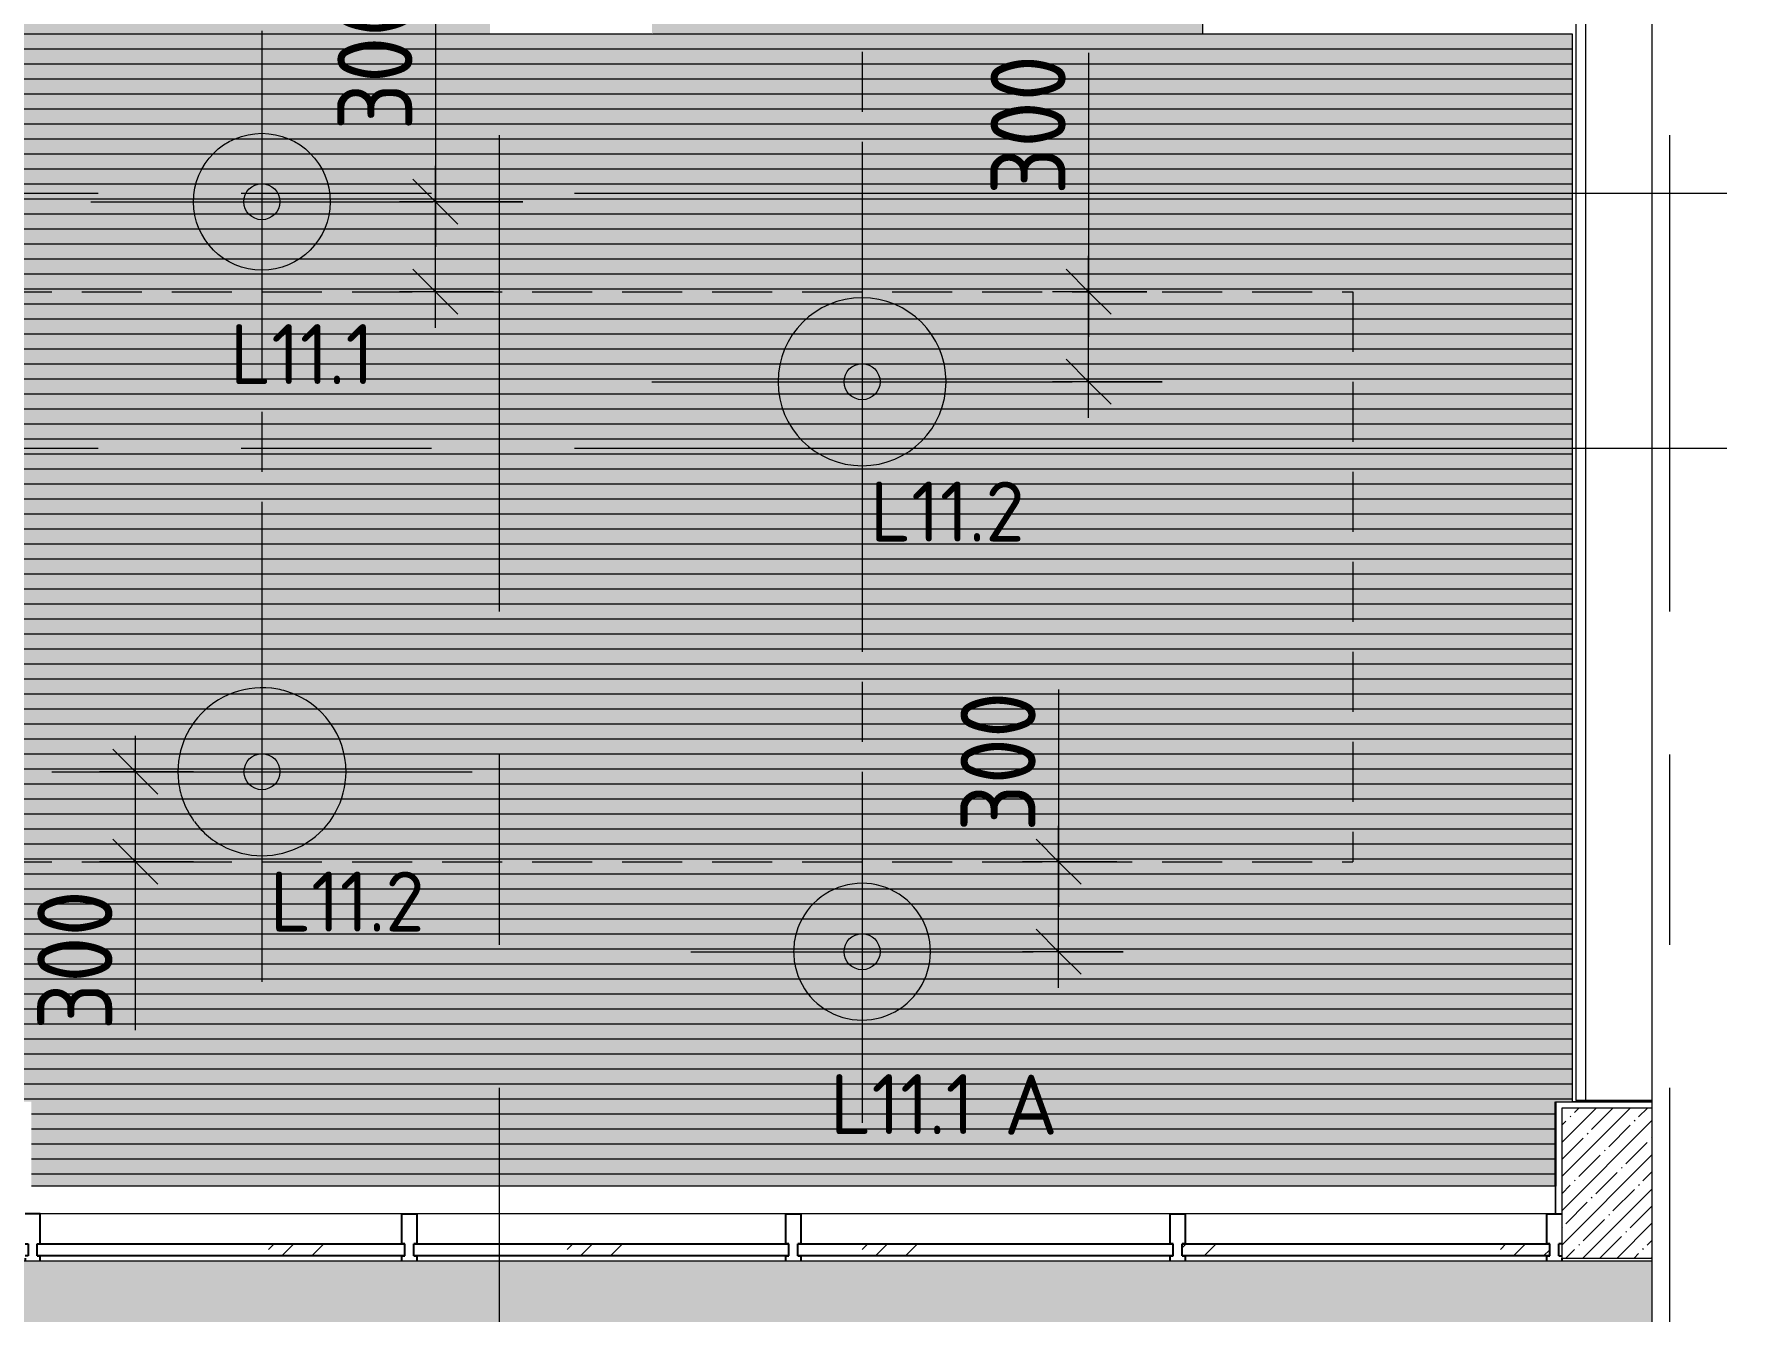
# Model space of a CAD drawing. Header units: millimetres. Extents: x 35224 to 234359, y -8553 to 29000.
# Drawn here: x 79110 to 84830, y 18421 to 22679 of the extents above; entities that cross this region are included whole.
import ezdxf

# ---------------------------------------------------------------- set-up
doc = ezdxf.new("R2010")
doc.units = ezdxf.units.MM
doc.linetypes.add('ADSK_Штрих_ш2 п1', pattern=[300, 200, -100])
doc.linetypes.add('Осевая', pattern=[3175, 635, -476.25, 1587.5, -476.25])
for name, color, linetype, lineweight in [('A-ANNO-DIMS', 7, 'Continuous', 9), ('A-ANNO-DIMS-100', 7, 'Continuous', 9), ('A-CLNG-PATT', 7, 'Continuous', 9), ('A-DETL', 7, 'Continuous', 9), ('A-DETL-1', 7, 'ADSK_Штрих_ш2 п1', 9), ('A-DETL-GENF', 7, 'Continuous', 9), ('A-GENM', 7, 'Continuous', 9), ('A-GLAZ-CURT', 7, 'Continuous', 9), ('A-GLAZ-CURT-1', 7, 'Continuous', 25), ('A-GLAZ-CWMG', 7, 'Continuous', 9), ('A-GLAZ-CWMG-1', 7, 'Continuous', 25), ('E-LITE-EQPM-IDEN', 7, 'Continuous', 9), ('I-WALL', 7, 'Continuous', 9), ('S-COLS', 7, 'Continuous', 9), ('Оси', 7, 'Continuous', 9), ('Оси-2', 7, 'Осевая', 9)]:
    doc.layers.add(name, color=color, linetype=linetype, lineweight=lineweight)
for name, color, linetype, lineweight, true_color in [('A-CLNG-1', 7, 'Continuous', 9, 0xc0c0c0), ('A-DETL-GENF-1', 7, 'Continuous', 9, 0xfafafa), ('A-WALL-FNSH-1', 7, 'Continuous', 13, 0x3c3c3c), ('E-LITE-EQPM-1', 1, 'Continuous', 9, 0xff0000), ('G-ANNO-TEXT-1', 1, 'Continuous', 9, 0xff0000)]:
    doc.layers.add(name, color=color, linetype=linetype, lineweight=lineweight, true_color=true_color)
doc.layers.add('A-CLNG-PATT-1', color=7, linetype='Continuous', lineweight=9, transparency=1)
doc.styles.add('GOST Common', font='GOST_Common.ttf', dxfattribs={"height": 200})
doc.styles.add('ISOCPEUR', font='isocpeur.ttf', dxfattribs={"width": 0.9, "height": 250})
doc.styles.add('ISOCPEUR_1', font='isocpeur.ttf', dxfattribs={"height": 200})
doc.dimstyles.new('ISO-2_5_0_9К_БОЛЬШОЙ_1', dxfattribs={"dimscale": 304.8, "dimtxt": 248.995294, "dimasz": 0.492126, "dimexe": 0.393701, "dimexo": 0.984252, "dimgap": 0, "dimtad": 1, "dimdec": 0, "dimrnd": 10, "dimzin": 0, "dimdsep": 46, "dimtxsty": 'ISOCPEUR', "dimblk1": 'OBLIQUE', "dimblk2": 'OBLIQUE', "dimsah": 1, "dimcen": 0.09, "dimdle": 0.393701, "dimazin": 0, "dimtfac": 1, "dimtdec": 4, "dimtix": 1, "dimtmove": 1, "dimatfit": 3, "dimfxl": 1, "dimtvp": 1, "dimtolj": 1, "dimtzin": 0, "dimarcsym": 2})

# ---------------------------------------------------------------- blocks, each defined once
blk = doc.blocks.new('Gfhfgtnyfz rhsirf 4 - Gfhfgtnyfz rhsirf 3-20044728-План расстановки осветительного оборудования 3 этажа в осях 12-23')
at = {"layer": 'A-GENM'}
for p, q in [((84247.1, 27051.6), (84247.1, 19125)), ((84247.1, 27051.6), (84248.1, 27051.6)), ((84248.1, 27051.6), (84279.6, 27051.6)), ((84279.6, 27051.6), (84500.7, 27051.6)), ((84279.6, 27051.6), (84279.6, 19125)), ((84248.1, 19125), (84247.1, 19125)), ((84279.6, 19125), (84248.1, 19125)), ((84500.7, 19125), (84279.6, 19125))]:
    blk.add_line(p, q, dxfattribs=at)
blk = doc.blocks.new('BSC_Колонна _Прямоугольная - 500х500-V31-План расстановки осветительного оборудования 3 этажа в осях 12-23')
at = {"layer": 'S-COLS'}
h = blk.add_hatch(dxfattribs=at)
h.set_pattern_fill('FP_24', color=256, style=0, pattern_type=2)
h.set_pattern_definition([(45, (-84450, -18850), (-57.02463, 57.02463), []), (45, (-84392.975, -18850), (-57.02463, 57.02463), [100.806, -20.161, 3.353, -16.808])])
h.paths.add_polyline_path([(-250, -250), (50.7, -250), (50.7, 250), (-250, 250), (-250, -115.6)])
for p, q in [((50.7, 250), (-250, 250)), ((-250, 250), (-250, -250)), ((-250, -250), (50.7, -250))]:
    blk.add_line(p, q, dxfattribs=at)
blk = doc.blocks.new('Системная панель - Стекло - 40мм-23618921-План расстановки осветительного оборудования 3 этажа в осях 12-23')
at = {"layer": 'A-GLAZ-CURT'}
h = blk.add_hatch(dxfattribs=at)
h.set_pattern_fill('FP_32', color=256, style=0, pattern_type=2)
h.set_pattern_definition([(45, (-79832.5, -18507), (-282.8427, 282.8427), [200, -600]), (45, (-80032.5, -18607), (-282.8427, 282.8427), [600, -200]), (45, (-79632.5, -18707), (-282.8427, 282.8427), [200, -600])])
h.paths.add_polyline_path([(612.5, 0), (612.5, 40), (-612.5, 40), (-612.5, 0)])
at = {"layer": 'A-GLAZ-CURT-1'}
for p, q in [((-612.5, 40), (612.5, 40)), ((-612.5, 0), (-612.5, 40)), ((612.5, 0), (612.5, 40)), ((612.5, 0), (-612.5, 0))]:
    blk.add_line(p, q, dxfattribs=at)
blk = doc.blocks.new('Прямоугольный импост - Импост структурный с накладкой - 160мм-23562040-План расстановки осветительного оборудования 3 этажа в осях 12-23')
at = {"layer": 'A-GLAZ-CWMG'}
blk.add_line((80335, 18747), (79130, 18747), dxfattribs=at)
blk = doc.blocks.new('Прямоугольный импост - Импост структурный с накладкой - 160мм-23618922-План расстановки осветительного оборудования 3 этажа в осях 12-23')
at = {"layer": 'A-GLAZ-CWMG-1'}
for p, q in [((-50, 17), (-50, 0)), ((-50, 0), (-40, 0)), ((-40, 0), (-40, -40)), ((-10, 0), (0, 0)), ((-10, 0), (-10, -40)), ((0, 7), (0, 17)), ((-40, -40), (-50, -40)), ((-50, -40), (-50, -140)), ((0, -40), (-10, -40)), ((-50, -140), (0, -140))]:
    blk.add_line(p, q, dxfattribs=at)
blk = doc.blocks.new('Прямоугольный импост - Импост структурный с накладкой - 160мм-23618923-План расстановки осветительного оборудования 3 этажа в осях 12-23')
at = {"layer": 'A-GLAZ-CWMG-1'}
for p, q in [((-50, 17), (-50, 0)), ((-40, 0), (-50, 0)), ((-40, 0), (-40, -40)), ((-10, -40), (-10, 0)), ((-10, 0), (0, 0)), ((0, 7), (0, 17)), ((-40, -40), (-50, -40)), ((-50, -40), (-50, -140)), ((0, -40), (-10, -40)), ((-50, -140), (0, -140))]:
    blk.add_line(p, q, dxfattribs=at)
blk = doc.blocks.new('Системная панель - Стекло - 40мм-V34-План расстановки осветительного оборудования 3 этажа в осях 12-23')
at = {"layer": 'A-GLAZ-CURT'}
h = blk.add_hatch(dxfattribs=at)
h.set_pattern_fill('FP_33', color=256, style=0, pattern_type=2)
h.set_pattern_definition([(45, (-83647.5, -18507), (-282.8427, 282.8427), [200, -600]), (45, (-83847.5, -18607), (-282.8427, 282.8427), [600, -200]), (45, (-83447.5, -18707), (-282.8427, 282.8427), [200, -600])])
h.paths.add_polyline_path([(612.5, 0), (612.5, 40), (-612.5, 40), (-612.5, 0)])
at = {"layer": 'A-GLAZ-CURT-1'}
for p, q in [((-612.5, 40), (612.5, 40)), ((-612.5, 0), (-612.5, 40)), ((612.5, 0), (612.5, 40)), ((612.5, 0), (-612.5, 0))]:
    blk.add_line(p, q, dxfattribs=at)
blk = doc.blocks.new('Прямоугольный импост - Импост структурный с накладкой - 160мм-23618920-План расстановки осветительного оборудования 3 этажа в осях 12-23')
at = {"layer": 'A-GLAZ-CWMG-1'}
for p, q in [((-25, 17), (-25, 0)), ((-25, 0), (-15, 0)), ((-15, 0), (-15, -40)), ((15, 0), (25, 0)), ((15, 0), (15, -40)), ((25, 0), (25, 17)), ((-15, -40), (-25, -40)), ((-25, -40), (-25, -140)), ((25, -40), (15, -40)), ((25, -140), (25, -40)), ((-25, -140), (25, -140))]:
    blk.add_line(p, q, dxfattribs=at)
blk = doc.blocks.new('Системная панель - Стекло - 40мм-23618924-План расстановки осветительного оборудования 3 этажа в осях 12-23')
at = {"layer": 'A-GLAZ-CURT'}
h = blk.add_hatch(dxfattribs=at)
h.set_pattern_fill('FP_37', color=256, style=0, pattern_type=2)
h.set_pattern_definition([(45, (-82380, -18507), (-282.8427, 282.8427), [200, -600]), (45, (-82580, -18607), (-282.8427, 282.8427), [600, -200]), (45, (-82180, -18707), (-282.8427, 282.8427), [200, -600])])
h.paths.add_polyline_path([(-625, 0), (625, 0), (625, 40), (-625, 40)])
at = {"layer": 'A-GLAZ-CURT-1'}
for p, q in [((-625, 40), (625, 40)), ((-625, 0), (-625, 40)), ((625, 0), (-625, 0)), ((625, 0), (625, 40))]:
    blk.add_line(p, q, dxfattribs=at)
blk = doc.blocks.new('Прямоугольный импост - Импост структурный с накладкой - 160мм-22751478-План расстановки осветительного оборудования 3 этажа в осях 12-23')
at = {"layer": 'A-GLAZ-CWMG'}
blk.add_line((82895, 18747), (81665, 18747), dxfattribs=at)
blk = doc.blocks.new('Системная панель - Стекло - 40мм-V41-План расстановки осветительного оборудования 3 этажа в осях 12-23')
at = {"layer": 'A-GLAZ-CURT'}
h = blk.add_hatch(dxfattribs=at)
h.set_pattern_fill('FP_38', color=256, style=0, pattern_type=2)
h.set_pattern_definition([(45, (-81100, -18507), (-282.8427, 282.8427), [200, -600]), (45, (-81300, -18607), (-282.8427, 282.8427), [600, -200]), (45, (-80900, -18707), (-282.8427, 282.8427), [200, -600])])
h.paths.add_polyline_path([(625, 0), (625, 40), (-625, 40), (-625, 0)])
at = {"layer": 'A-GLAZ-CURT-1'}
for p, q in [((-625, 40), (625, 40)), ((-625, 0), (-625, 40)), ((625, 0), (-625, 0)), ((625, 0), (625, 40))]:
    blk.add_line(p, q, dxfattribs=at)
blk = doc.blocks.new('BOLA Подвесной круглый светильник - Накладной точечный 2-V71-План расстановки осветительного оборудования 3 этажа в осях 12-23')
at = {"layer": 'A-DETL-GENF'}
for p, q in [((0, 570), (0, -570)), ((-570, 0), (520.3, 0)), ((521.3, 0), (570, 0))]:
    blk.add_line(p, q, dxfattribs=at)
for radius in [228, 60]:
    blk.add_circle((0, 0), radius, dxfattribs=at)
blk = doc.blocks.new('BOLA Подвесной круглый светильник - 560мм-V72-План расстановки осветительного оборудования 3 этажа в осях 12-23')
at = {"layer": 'A-DETL-GENF'}
for p, q in [((0, 700), (0, -700)), ((-700, 0), (280.3, 0)), ((281.3, 0), (700, 0))]:
    blk.add_line(p, q, dxfattribs=at)
blk.add_circle((0, 0), 60, dxfattribs=at)
blk.add_arc((0, 0), 280, 0.0853, 360, dxfattribs=at)
blk = doc.blocks.new('BOLA Подвесной круглый светильник - 560мм-V79-План расстановки осветительного оборудования 3 этажа в осях 12-23')
at = {"layer": 'A-DETL-GENF'}
for p, q in [((0, 700), (0, -700)), ((-700, 0), (-296.4, 0)), ((-295.4, 0), (-129.5, 0)), ((-128.5, 0), (700, 0))]:
    blk.add_line(p, q, dxfattribs=at)
blk.add_circle((0, 0), 60, dxfattribs=at)
for start, end in [(83.5138, 144), (72, 83.3258), (360, 72), (144, 158.4), (158.4, 187.2), (187.2, 201.6), (244.8, 360), (201.6, 216), (216.4304, 230.4), (230.4, 244.8)]:
    blk.add_arc((0, 0), 280, start, end, dxfattribs=at)
blk = doc.blocks.new('BOLA Подвесной круглый светильник - Накладной точечный 2-V80-План расстановки осветительного оборудования 3 этажа в осях 12-23')
at = {"layer": 'A-DETL-GENF'}
for p, q in [((0, 570), (0, -570)), ((-570, 0), (570, 0))]:
    blk.add_line(p, q, dxfattribs=at)
blk.add_circle((0, 0), 60, dxfattribs=at)
for start, end in [(130.9091, 163.6364), (360, 130.9091), (163.6364, 180), (180, 196.3636), (229.0909, 360), (196.3636, 229.0909)]:
    blk.add_arc((0, 0), 228, start, end, dxfattribs=at)
blk = doc.blocks.new('DET_L_Линия разрыва - М100-V97-План расстановки осветительного оборудования 3 этажа в осях 12-23')
at = {"layer": 'A-DETL-GENF'}
blk.add_line((24073, 0), (12339.9, 0), dxfattribs=at)
blk = doc.blocks.new('DIMBLOCK152-План расстановки осветительного оборудования 3 этажа в осях 12-23')
at = {"layer": 'A-ANNO-DIMS-100'}
for p, q in [((79447.3, 19801), (79447.3, 20341)), ((79641.2, 20221), (79327.3, 20221)), ((79447.3, 20221), (79641.2, 20221)), ((79447.3, 19933.4), (79447.3, 20071)), ((79641.2, 19921), (79327.3, 19921)), ((79447.3, 19359.4), (79447.3, 19933.4)), ((79447.3, 19921), (79641.2, 19921))]:
    blk.add_line(p, q, dxfattribs=at)
at = {"layer": 'A-ANNO-DIMS-100', "lineweight": 20}
for p, q in [((79447.3, 20221), (79372.3, 20296)), ((79447.3, 20221), (79522.3, 20146)), ((79447.3, 19921), (79372.3, 19996)), ((79447.3, 19921), (79522.3, 19846))]:
    blk.add_line(p, q, dxfattribs=at)
at = {"layer": 'A-ANNO-DIMS-100', "color": 0, "insert": (79120.7, 19359.4), "char_height": 250, "width": 568.858, "attachment_point": 1, "rotation": 90, "line_spacing_factor": 1.149209, "style": 'ISOCPEUR'}
blk.add_mtext('300', dxfattribs=at)
blk = doc.blocks.new('_Oblique')
at = {"color": 0, "linetype": 'ByBlock', "lineweight": -2}
blk.add_line((-0.5, -0.5), (0.5, 0.5), dxfattribs=at)
blk = doc.blocks.new('DIMBLOCK153-План расстановки осветительного оборудования 3 этажа в осях 12-23')
at = {"layer": 'A-ANNO-DIMS-100'}
for p, q in [((82523.5, 20494.8), (82523.5, 19920.8)), ((82523.5, 19501), (82523.5, 20041)), ((82717.4, 19921), (82403.5, 19921)), ((82523.5, 19921), (82717.4, 19921)), ((82523.5, 19920.8), (82523.5, 19771)), ((82738.6, 19621), (82403.5, 19621)), ((82523.5, 19621), (82738.6, 19621))]:
    blk.add_line(p, q, dxfattribs=at)
at = {"layer": 'A-ANNO-DIMS-100', "lineweight": 20}
for p, q in [((82523.5, 19921), (82448.5, 19996)), ((82523.5, 19921), (82598.5, 19846)), ((82523.5, 19621), (82448.5, 19696)), ((82523.5, 19621), (82598.5, 19546))]:
    blk.add_line(p, q, dxfattribs=at)
at = {"layer": 'A-ANNO-DIMS-100', "color": 0, "insert": (82196.9, 20020.8), "char_height": 250, "width": 568.858, "attachment_point": 1, "rotation": 90, "line_spacing_factor": 1.149209, "style": 'ISOCPEUR'}
blk.add_mtext('300', dxfattribs=at)
blk = doc.blocks.new('DIMBLOCK154-План расстановки осветительного оборудования 3 этажа в осях 12-23')
at = {"layer": 'A-ANNO-DIMS-100'}
for p, q in [((82623.5, 22617.4), (82623.5, 22043.3)), ((82623.5, 22043.3), (82623.5, 21671)), ((82623.5, 21401), (82623.5, 21941)), ((82817.4, 21821), (82503.5, 21821)), ((82623.5, 21821), (82817.4, 21821)), ((82868.6, 21521), (82503.5, 21521)), ((82623.5, 21521), (82868.6, 21521))]:
    blk.add_line(p, q, dxfattribs=at)
at = {"layer": 'A-ANNO-DIMS-100', "lineweight": 20}
for p, q in [((82623.5, 21821), (82548.5, 21896)), ((82623.5, 21821), (82698.5, 21746)), ((82623.5, 21521), (82548.5, 21596)), ((82623.5, 21521), (82698.5, 21446))]:
    blk.add_line(p, q, dxfattribs=at)
at = {"layer": 'A-ANNO-DIMS-100', "color": 0, "insert": (82296.9, 22143.3), "char_height": 250, "width": 568.858, "attachment_point": 1, "rotation": 90, "line_spacing_factor": 1.149209, "style": 'ISOCPEUR'}
blk.add_mtext('300', dxfattribs=at)
blk = doc.blocks.new('DIMBLOCK155-План расстановки осветительного оборудования 3 этажа в осях 12-23')
at = {"layer": 'A-ANNO-DIMS-100'}
for p, q in [((80447, 22832.7), (80447, 22258.7)), ((80447, 22258.7), (80447, 21971)), ((80447, 21701), (80447, 22241)), ((80738.6, 22121), (80327, 22121)), ((80447, 22121), (80738.6, 22121)), ((80641, 21821), (80327, 21821)), ((80447, 21821), (80641, 21821))]:
    blk.add_line(p, q, dxfattribs=at)
at = {"layer": 'A-ANNO-DIMS-100', "lineweight": 20}
for p, q in [((80447, 22121), (80372, 22196)), ((80447, 22121), (80522, 22046)), ((80447, 21821), (80372, 21896)), ((80447, 21821), (80522, 21746))]:
    blk.add_line(p, q, dxfattribs=at)
at = {"layer": 'A-ANNO-DIMS-100', "color": 0, "insert": (80120.4, 22358.7), "char_height": 250, "width": 568.858, "attachment_point": 1, "rotation": 90, "line_spacing_factor": 1.149209, "style": 'ISOCPEUR'}
blk.add_mtext('300', dxfattribs=at)

msp = doc.modelspace()

# ---------------------------------------------------------------- hatches: boundary and pattern name
at = {"layer": 'A-CLNG-PATT'}
h = msp.add_hatch(dxfattribs=at)
h.set_pattern_fill('FP_54', color=256, style=0, pattern_type=2)
h.set_pattern_definition([(180, (75779.226, 21830.566), (-6e-15, -50), [])])
h.paths.add_polyline_path([(83397.5, 11600), (83536, 11600), (83536, 11623.8), (83503.9, 11623.8), (83503.9, 12370.3), (84436, 12370.3), (84436, 12546), (84166.5, 12546), (84166.5, 12540), (84103.5, 12540), (84103.5, 12603), (84109.5, 12603), (84109.5, 12546), (84150, 12546), (84149.7, 12573.8), (84132, 12573.8), (84132.3, 13341.8), (84150, 13341.8), (84148.8, 13369.6), (84109.5, 13369.6), (84109.5, 13312.6), (84103.5, 13312.6), (84103.5, 13375.6), (84166.5, 13375.6), (84166.5, 13369.6), (84436, 13369.6), (84436, 15073.2), (84324.5, 15129), (84179, 15129), (84179, 15440), (79101, 15440), (79101, 15129), (78559, 15129), (78559, 15440), (74061, 15440), (74061, 15129), (73522, 15129), (73522, 15671), (73836, 15671), (73836, 18579), (73519, 18579), (73519, 19121), (74061, 19121), (74061, 18840), (78559, 18840), (78559, 19121), (79101, 19121), (79101, 18840), (84179, 18840), (84179, 19121), (84236, 19121), (84236, 22679), (83004, 22679), (83004, 26600), (81171, 26600), (81171, 26579), (80629, 26579), (80629, 26600), (77271, 26600), (77271, 26579), (76729, 26579), (76729, 26600), (74061, 26600), (74061, 26579), (73519, 26579), (73519, 26600), (70831, 26600), (70831, 26579), (70289, 26579), (70289, 26600), (66868.6, 26599.5), (66868.6, 13621), (68671, 13621), (68671, 11900), (70289, 11900), (70289, 12221), (70831, 12221), (70831, 11900), (73519, 11900), (73519, 12321), (79921, 12321), (79921, 12100), (79936, 12100), (79936, 11600), (81943.7, 11600)])
h.paths.add_polyline_path([(84150, 12609), (84231, 12609), (84231, 13306.6), (84150, 13306.6), (84150, 12686.7)])
h.paths.add_polyline_path([(84301, 12609), (84301, 13306.6), (84249, 13306.6), (84249, 12609)])
h.paths.add_polyline_path([(84319, 12609), (84371, 12609), (84371, 13306.6), (84319, 13306.6), (84319, 12686.7)])
h.paths.add_polyline_path([(84389, 12609), (84436, 12609), (84436, 13306.6), (84389, 13306.6), (84389, 12686.7)])
h.paths.add_polyline_path([(70290, 15130), (70290, 15670), (70830, 15670), (70830, 15130), (70313, 15130)])
h.paths.add_polyline_path([(70313, 20630), (70290, 20630), (70290, 21170), (70830, 21170), (70830, 20630)])
h.paths.add_polyline_path([(81170, 22680), (80630, 22680), (80630, 23220), (81170, 23220), (81170, 23054.3)])
h.paths.add_polyline_path([(77270, 22680), (76730, 22680), (76730, 23220), (77270, 23220), (77270, 23054.3)])
h.paths.add_polyline_path([(73520, 22680), (73520, 23220), (74060, 23220), (74060, 22680)])
h.paths.add_polyline_path([(70830, 22680), (70290, 22680), (70290, 23220), (70830, 23220)])
at = {"layer": 'A-CLNG-PATT-1'}
h = msp.add_hatch(color=256, dxfattribs=at)
h.paths.add_polyline_path([(83397.5, 11600), (83536, 11600), (83536, 11623.8), (83503.9, 11623.8), (83503.9, 12370.3), (84436, 12370.3), (84436, 12546), (84166.5, 12546), (84166.5, 12540), (84103.5, 12540), (84103.5, 12603), (84109.5, 12603), (84109.5, 12546), (84150, 12546), (84149.7, 12573.8), (84132, 12573.8), (84132.3, 13341.8), (84150, 13341.8), (84148.8, 13369.6), (84109.5, 13369.6), (84109.5, 13312.6), (84103.5, 13312.6), (84103.5, 13375.6), (84166.5, 13375.6), (84166.5, 13369.6), (84436, 13369.6), (84436, 15073.2), (84324.5, 15129), (84178, 15129), (84178, 15440), (79100, 15440), (79100, 15129), (78558, 15129), (78558, 15440), (74060, 15440), (74060, 15129), (73521, 15130), (73522, 15671), (73836, 15671.1), (73836, 18579), (73518, 18579.8), (73519, 19121), (74060, 19121), (74061, 18840), (78558, 18840.1), (78559, 19121), (79100, 19121), (79101, 18840), (84178, 18840), (84179, 19121), (84236, 19121), (84236, 22679), (83003, 22680), (83003, 26600), (81170, 26600), (81170, 26579), (80628, 26579), (80628, 26600), (77270, 26600), (77270, 26579), (76728, 26579), (76728, 26600), (74060, 26600), (74060, 26579), (73518, 26579), (73518, 26600), (70830, 26600), (70830, 26579), (70288, 26579), (70288, 26600), (66868.6, 26599.5), (66868.6, 13621), (68670, 13621), (68671, 11920), (70288, 11920), (70289, 12221), (70830, 12221), (70831, 11920), (73518, 11920), (73519, 12321), (79920, 12320), (79921, 12100), (79936, 12100), (79936, 11600), (81943.7, 11600)])
h.paths.add_polyline_path([(84150, 12609), (84231, 12609), (84231, 13306.6), (84150, 13306.6), (84150, 12686.7)])
h.paths.add_polyline_path([(84249, 12609), (84301, 12609), (84301, 13306.6), (84249, 13306.6), (84249, 12686.7)])
h.paths.add_polyline_path([(84319, 12609), (84371, 12609), (84371, 13306.6), (84319, 13306.6), (84319, 12686.7)])
h.paths.add_polyline_path([(84389, 12609), (84436, 12609), (84436, 13306.6), (84389, 13306.6), (84389, 12686.7)])
h.paths.add_polyline_path([(70290, 15130), (70289, 15130), (70290, 15670), (70829, 15668.9), (70829, 15130), (70313, 15130)])
h.paths.add_polyline_path([(70289, 20630), (70290, 21170), (70829, 21169.4), (70829, 20630), (70290, 20630)])
h.paths.add_polyline_path([(80630, 22680), (80629, 22680.2), (80630, 23220), (81169, 23220), (81169, 22680)])
h.paths.add_polyline_path([(76730, 22680), (76729, 22680), (76730, 23220), (77269, 23220), (77269, 22680)])
h.paths.add_polyline_path([(73520, 22680), (73519, 22680), (73520, 23220), (74059, 23220), (74059, 22680)])
h.paths.add_polyline_path([(70313, 22680), (70289, 22681.1), (70290, 23220), (70829, 23220), (70829, 22680)])
at = {"layer": 'A-DETL-GENF-1'}
h = msp.add_hatch(color=256, dxfattribs=at)
h.paths.add_polyline_path([(79036, -258), (84829.7, -258), (84829.7, 3300), (75858, 3300), (75858, -258), (76128.3, -258)])
h.paths.add_polyline_path([(41910, 15358), (41910, 23858), (38510, 23858), (38510, 23799.7), (38742.7, 23799.7), (38742.7, 15358), (41236.2, 15358)])
h.paths.add_polyline_path([(74674.5, 15650), (84500.7, 15650), (84500.7, 18590), (74040, 18590), (74040, 15650)])

# ---------------------------------------------------------------- linework, layer by layer
at = {"layer": 'A-CLNG-1'}
for p, q in [((83004, 22679), (83004, 26600)), ((84236, 22679), (83004, 22679)), ((84236, 19121), (84236, 22679)), ((84178, 18840), (84178, 19120.9)), ((84179, 18840), (79101, 18840))]:
    msp.add_line(p, q, dxfattribs=at)
at = {"layer": 'A-DETL'}
msp.add_line((84500.7, 18590), (74040, 18590), dxfattribs=at)
at = {"layer": 'A-DETL-1'}
for p, q in [((79868.6, 25621), (79868.6, 19921)), ((81868.6, 25621), (81868.6, 19921)), ((67869, 21821), (83504.1, 21821)), ((83504.1, 21821), (83504.1, 19921)), ((67869, 19921), (83504.1, 19921))]:
    msp.add_line(p, q, dxfattribs=at)
at = {"layer": 'A-WALL-FNSH-1'}
for p, q in [((84500.7, 19121), (84236, 19121)), ((84500.7, 19120), (84236, 19120)), ((84179, 18747), (84179, 18840)), ((84180, 18747), (84180, 18840)), ((84179, 18747), (84180, 18747))]:
    msp.add_line(p, q, dxfattribs=at)
at = {"layer": 'I-WALL'}
for p, q in [((81168.4, 22679), (80629, 22679)), ((81170, 22679), (81171, 22679)), ((84179, 19121), (84236, 19121)), ((84179, 18840), (84179, 19121)), ((84236, 19120), (84180, 19120)), ((84180, 19120), (84180, 18840)), ((84236, 19121), (84236, 19120)), ((84500.7, 19120), (84500.7, 19120)), ((84179, 18840), (84180, 18840))]:
    msp.add_line(p, q, dxfattribs=at)
at = {"layer": 'Оси'}
for p, q in [((82250, 22150), (84750, 22150)), ((82250, 21300), (84750, 21300))]:
    msp.add_line(p, q, dxfattribs=at)
at = {"layer": 'Оси-2'}
for p, q in [((80660, 593.7), (80660, 25030)), ((84560, 593.7), (84560, 24898.1)), ((38524.2, 22150), (82250, 22150)), ((38524.2, 21300), (82250, 21300))]:
    msp.add_line(p, q, dxfattribs=at)

# ---------------------------------------------------------------- block references
at = {"layer": 'A-DETL-GENF', "rotation": 90.00000000000031}
msp.add_blockref('DET_L_Линия разрыва - М100-V97-План расстановки осветительного оборудования 3 этажа в осях 12-23', (84500.7, 3301.1), dxfattribs=at)
at = {"layer": 'A-GENM'}
msp.add_blockref('Gfhfgtnyfz rhsirf 4 - Gfhfgtnyfz rhsirf 3-20044728-План расстановки осветительного оборудования 3 этажа в осях 12-23', (0, 0), dxfattribs=at)
at = {"layer": 'A-GLAZ-CURT-1'}
for name, p in [('Системная панель - Стекло - 40мм-23618921-План расстановки осветительного оборудования 3 этажа в осях 12-23', (79732.5, 18607)), ('Системная панель - Стекло - 40мм-V41-План расстановки осветительного оборудования 3 этажа в осях 12-23', (81000, 18607)), ('Системная панель - Стекло - 40мм-23618924-План расстановки осветительного оборудования 3 этажа в осях 12-23', (82280, 18607)), ('Системная панель - Стекло - 40мм-V34-План расстановки осветительного оборудования 3 этажа в осях 12-23', (83547.5, 18607))]:
    msp.add_blockref(name, p, dxfattribs=at)
at = {"layer": 'A-GLAZ-CWMG', "rotation": 180}
msp.add_blockref('Прямоугольный импост - Импост структурный с накладкой - 160мм-23618923-План расстановки осветительного оборудования 3 этажа в осях 12-23', (79080, 18607), dxfattribs=at)
at = {"layer": 'A-GLAZ-CWMG'}
for name, p in [('Прямоугольный импост - Импост структурный с накладкой - 160мм-23562040-План расстановки осветительного оборудования 3 этажа в осях 12-23', (0, 0)), ('Прямоугольный импост - Импост структурный с накладкой - 160мм-22751478-План расстановки осветительного оборудования 3 этажа в осях 12-23', (-1280, 0)), ('Прямоугольный импост - Импост структурный с накладкой - 160мм-22751478-План расстановки осветительного оборудования 3 этажа в осях 12-23', (0, 0)), ('Прямоугольный импост - Импост структурный с накладкой - 160мм-23562040-План расстановки осветительного оборудования 3 этажа в осях 12-23', (3815, 0))]:
    msp.add_blockref(name, p, dxfattribs=at)
at = {"layer": 'A-GLAZ-CWMG-1', "extrusion": (0, 0, -1), "rotation": 180}
for name, p in [('Прямоугольный импост - Импост структурный с накладкой - 160мм-23618920-План расстановки осветительного оборудования 3 этажа в осях 12-23', (-80360, 18607)), ('Прямоугольный импост - Импост структурный с накладкой - 160мм-23618920-План расстановки осветительного оборудования 3 этажа в осях 12-23', (-81640, 18607)), ('Прямоугольный импост - Импост структурный с накладкой - 160мм-23618920-План расстановки осветительного оборудования 3 этажа в осях 12-23', (-82920, 18607)), ('Прямоугольный импост - Импост структурный с накладкой - 160мм-23618922-План расстановки осветительного оборудования 3 этажа в осях 12-23', (-84200, 18607))]:
    msp.add_blockref(name, p, dxfattribs=at)
at = {"layer": 'E-LITE-EQPM-1'}
for name, p in [('BOLA Подвесной круглый светильник - Накладной точечный 2-V71-План расстановки осветительного оборудования 3 этажа в осях 12-23', (79868.6, 22121)), ('BOLA Подвесной круглый светильник - 560мм-V72-План расстановки осветительного оборудования 3 этажа в осях 12-23', (81868.6, 21521)), ('BOLA Подвесной круглый светильник - 560мм-V79-План расстановки осветительного оборудования 3 этажа в осях 12-23', (79869, 20221)), ('BOLA Подвесной круглый светильник - Накладной точечный 2-V80-План расстановки осветительного оборудования 3 этажа в осях 12-23', (81868.6, 19621))]:
    msp.add_blockref(name, p, dxfattribs=at)
at = {"layer": 'S-COLS'}
msp.add_blockref('BSC_Колонна _Прямоугольная - 500х500-V31-План расстановки осветительного оборудования 3 этажа в осях 12-23', (84450, 18850), dxfattribs=at)

# ---------------------------------------------------------------- texts
at = {"layer": 'E-LITE-EQPM-IDEN', "char_height": 200, "attachment_point": 1, "style": 'GOST Common'}
for s, insert, width in [('L11.1', (79762.6, 21713), 609.282), ('L11.2', (81895.2, 21188.2), 665.401), ('L11.2', (79895.6, 19888.2), 665.401), ('L11.1', (81762.6, 19213), 609.282)]:
    msp.add_mtext(s, dxfattribs=dict(at, insert=insert, width=width))
at = {"layer": 'G-ANNO-TEXT-1', "insert": (82341.4, 19211.1), "char_height": 200, "width": 224.472, "attachment_point": 1, "style": 'ISOCPEUR_1'}
msp.add_mtext('\\fISOCPEUR|b0|i0|c204|p34|;А', dxfattribs=at)

# ---------------------------------------------------------------- dimensions: what is measured, and where the dimension line sits
at = {"layer": 'A-ANNO-DIMS'}
for base, p1, p2, override, picture, middle in [((80447, 22121), (80341, 21821), (80438.6, 22121), {"dimpost": '<>', "dimfxl": 315.480265}, 'DIMBLOCK155-План расстановки осветительного оборудования 3 этажа в осях 12-23', (80287.1, 22643.1)), ((82623.5, 21821), (82568.6, 21521), (82517.4, 21821), {"dimpost": '<>', "dimfxl": 304.329429}, 'DIMBLOCK154-План расстановки осветительного оборудования 3 этажа в осях 12-23', (82463.6, 22427.8)), ((82523.5, 19921), (82438.6, 19621), (82417.4, 19921), {"dimpost": '<>', "dimfxl": 300.746413}, 'DIMBLOCK153-План расстановки осветительного оборудования 3 этажа в осях 12-23', (82363.5, 20305.2)), ((79447.3, 20221), (79341.2, 19921), (79341.2, 20221), {"dimpost": '<>', "dimfxl": 300}, 'DIMBLOCK152-План расстановки осветительного оборудования 3 этажа в осях 12-23', (79287.3, 19643.8))]:
    dim = msp.add_linear_dim(base=base, p1=p1, p2=p2, angle=90, dimstyle='ISO-2_5_0_9К_БОЛЬШОЙ_1', override=override, dxfattribs=at)
    dim.commit()
    dim.dimension.update_dxf_attribs({"geometry": picture, "text_midpoint": middle, "dimtype": 160, "text_rotation": 90})

doc.saveas('drawing.dxf')
